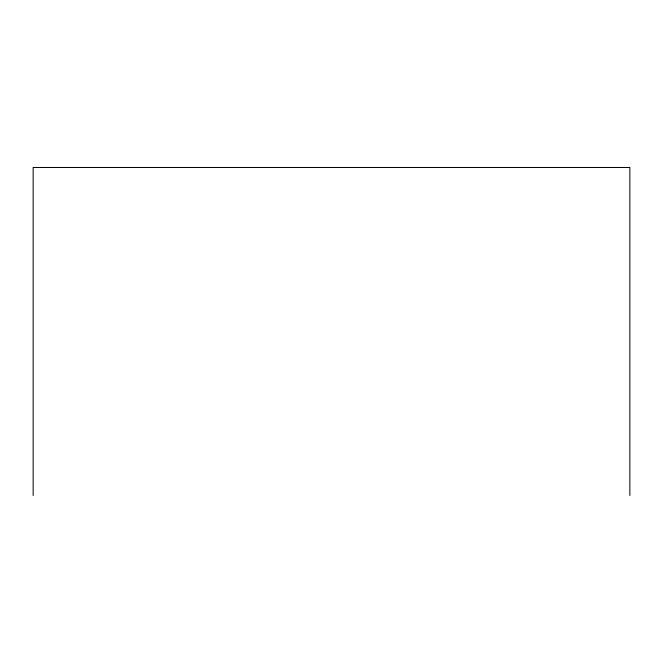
<?xml version="1.0" encoding="UTF-8"?>
<svg xmlns="http://www.w3.org/2000/svg" width="663" height="663" viewBox="0 0 663 663"><rect width="100%" height="100%" fill="white"/><g stroke="black" fill="none" stroke-linecap="round" stroke-linejoin="round"><path stroke-width="0.99" d="M629.85 495.518L629.85 167.482L33.15 167.482L33.15 495.518"/></g></svg>
